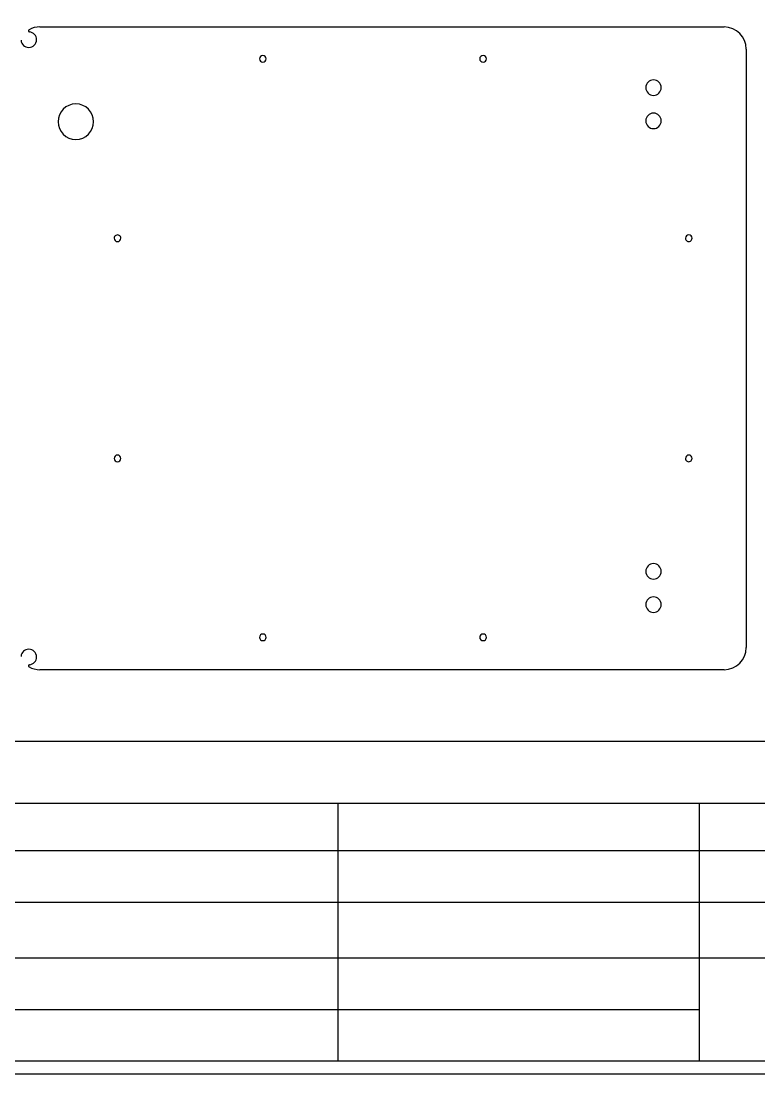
# Model space of a CAD drawing. Extents: x 1210 to 2780, y 0 to 1103.
# Drawn here: x 1979.8 to 2312.4, y 0 to 475 of the extents above; entities that cross this region are included whole.
import ezdxf

# ---------------------------------------------------------------- set-up
doc = ezdxf.new("R2010")
doc.units = 0
doc.header["$MEASUREMENT"] = 0
doc.layers.add('ARDUINO_SCOCCHE', color=18, linetype='CONTINUOUS')
doc.layers.add('PREDEFINITO', color=18, linetype='CONTINUOUS')

msp = doc.modelspace()

# ---------------------------------------------------------------- linework, layer by layer
at = {"layer": 'ARDUINO_SCOCCHE'}
for p, q in [((1983.29, 470.39), (1983.29, 470.92)), ((1988.25, 472.39), (2296.74, 472.39)), ((2306.74, 462.39), (2306.74, 192.39)), ((1983.29, 183.85), (1983.29, 184.39)), ((2296.74, 182.39), (1988.25, 182.39))]:
    msp.add_line(p, q, dxfattribs=at)
for centre, radius, start, end in [((1983.54, 470.92), 0.25, 118.9265, 180), ((1983.54, 470.39), 0.25, 180, 266.2069), ((1988.25, 462.39), 10, 90, 118.9265), ((2296.74, 462.39), 10, 0, 90), ((1983.29, 466.64), 3.5, 183.8226, 270.0327), ((1983.29, 466.64), 3.5, 270.0341, 0.0314), ((1983.29, 466.64), 3.5, 0.0341, 86.2069), ((2088.76, 457.99), 1.5, 89.9542, 269.9542), ((2088.76, 457.99), 1.5, 269.9542, 89.9542), ((2188.07, 457.99), 1.5, 89.9542, 269.9542), ((2188.07, 457.99), 1.5, 269.9542, 89.9542), ((2264.91, 445.01), 3.5, 90, 270), ((2264.91, 445.01), 3.5, 270, 90), ((2004.5, 429.65), 8, 0, 180), ((2264.91, 430.01), 3.5, 90, 270), ((2264.91, 430.01), 3.5, 270, 90), ((2004.5, 429.65), 8, 180.0013, 269.9987), ((2004.5, 429.65), 8, 270.0013, 359.9987), ((2023.28, 377.04), 1.5, 0.0458, 180.0458), ((2023.28, 377.04), 1.5, 180.0472, 270.0445), ((2023.28, 377.04), 1.5, 270.0472, 0.0445), ((2280.8, 377.04), 1.5, 359.9542, 179.9542), ((2280.8, 377.04), 1.5, 179.9542, 359.9542), ((2023.28, 277.73), 1.5, 90.0472, 180.0445), ((2023.28, 277.73), 1.5, 180.0458, 0.0458), ((2023.28, 277.73), 1.5, 0.0472, 90.0445), ((2280.8, 277.73), 1.5, 89.9555, 179.9528), ((2280.8, 277.73), 1.5, 179.9542, 359.9542), ((2280.8, 277.73), 1.5, 359.9555, 89.9528), ((2264.91, 226.76), 3.5, 90, 270), ((2264.91, 226.76), 3.5, 270, 90), ((2264.91, 211.76), 3.5, 90, 270), ((2264.91, 211.76), 3.5, 270, 90), ((2088.76, 196.99), 1.5, 89.9542, 269.9542), ((2088.76, 196.99), 1.5, 269.9542, 89.9542), ((2188.07, 196.99), 1.5, 89.9542, 269.9542), ((2188.07, 196.99), 1.5, 269.9542, 89.9542), ((1983.29, 188.13), 3.5, 89.9673, 176.1774), ((1983.29, 188.13), 3.5, 359.9686, 89.9659), ((2296.74, 192.39), 10, 270, 0), ((1983.29, 188.13), 3.5, 273.7931, 359.9659), ((1983.54, 184.39), 0.25, 93.7931, 180), ((1983.54, 183.85), 0.25, 180, 241.0735), ((1988.25, 192.39), 10, 241.0735, 270)]:
    msp.add_arc(centre, radius, start, end, dxfattribs=at)
at = {"layer": 'PREDEFINITO', "color": 18}
msp.add_line((2773.99, 149.95), (1216.23, 149.95), dxfattribs=at)
at = {"layer": 'PREDEFINITO', "color": 251}
for p, q in [((2773.99, 122), (1216.23, 122)), ((2122.66, 122), (2122.66, 5.74)), ((2285.49, 122), (2285.49, 5.74)), ((2773.99, 100.66), (1216.23, 100.66)), ((2773.99, 77.41), (1216.23, 77.41)), ((2773.99, 52.25), (1216.23, 52.25)), ((2285.49, 28.99), (1216.23, 28.99))]:
    msp.add_line(p, q, dxfattribs=at)
at = {"layer": 'PREDEFINITO', "color": 18}
for points in [[(2779.73, 1102.52), (1210.48, 1102.52), (1210.48, 0), (2779.73, 0), (2779.73, 1102.52)], [(2773.99, 5.74), (1216.23, 5.74), (1216.23, 1096.77), (2773.99, 1096.77), (2773.99, 5.74)]]:
    msp.add_lwpolyline(points, dxfattribs=at)

doc.saveas('drawing.dxf')
